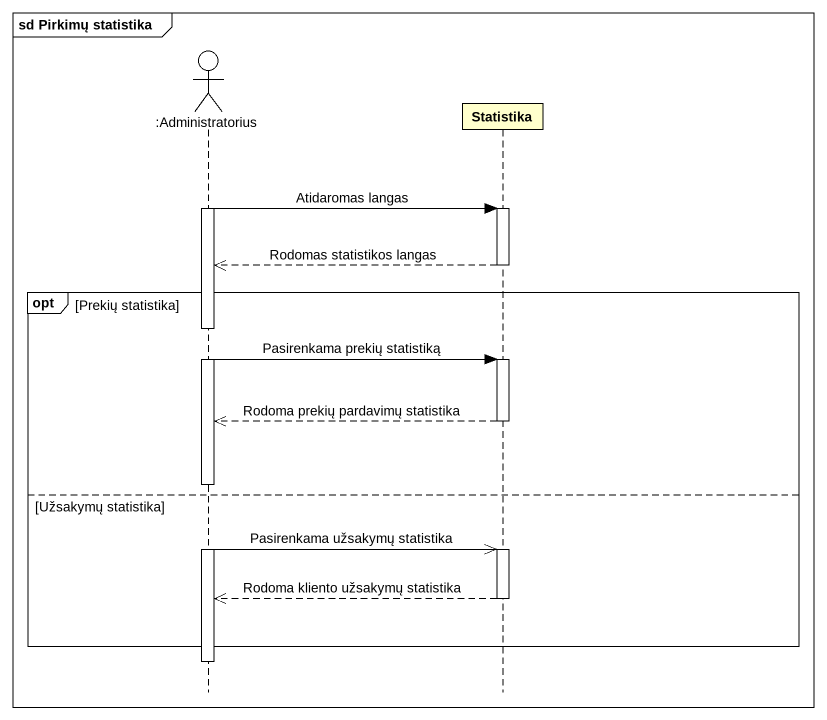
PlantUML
@startuml
mainframe sd Pirkimų statistika
hide footbox
actor ":Administratorius" as Administratorius
participant Statistika

activate Administratorius
Administratorius -> Statistika : Atidaromas langas
activate Statistika
Statistika -->> Administratorius : Rodomas statistikos langas
deactivate Statistika
opt Prekių statistika
  Administratorius -> Statistika : Pasirenkama prekių statistiką
  activate Statistika
  Statistika -->> Administratorius : Rodoma prekių pardavimų statistika
  deactivate Statistika
else Užsakymų statistika
  Administratorius ->> Statistika : Pasirenkama užsakymų statistika
  activate Statistika
  Statistika -->> Administratorius : Rodoma kliento užsakymų statistika
  deactivate Statistika
end
deactivate Administratorius
@enduml
